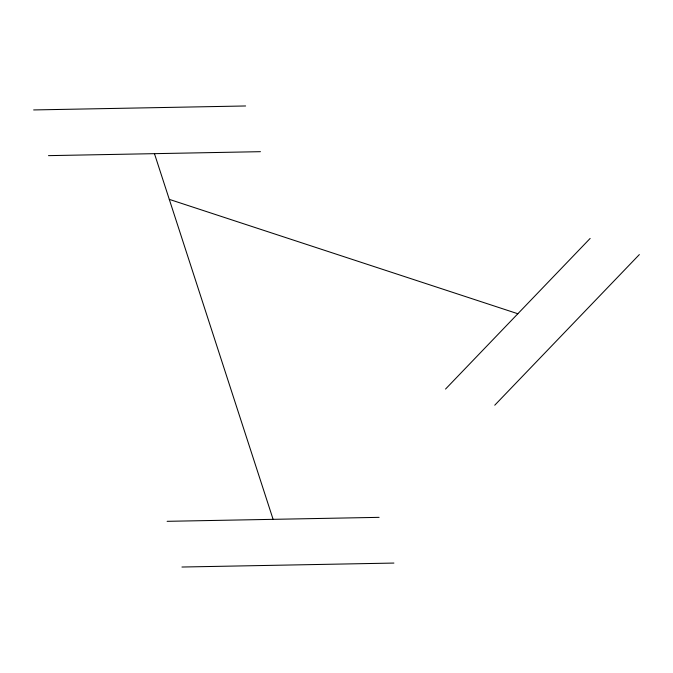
<?xml version="1.0" encoding="UTF-8"?>
<svg xmlns="http://www.w3.org/2000/svg" width="673" height="673" viewBox="0 0 673 673"><rect width="100%" height="100%" fill="white"/><g stroke="black" fill="none" stroke-linecap="round" stroke-linejoin="round"><path stroke-width="1.01" d="M445.543 389.061L590.145 238.435M494.748 405.205L639.35 254.579M33.65 109.935L245.611 105.972M48.481 155.64L260.443 151.677M167.123 521.323L379.084 517.352M181.946 567.028L393.907 563.065M169.293 199.368L517.84 313.744M154.462 153.663L273.103 519.337"/></g></svg>
